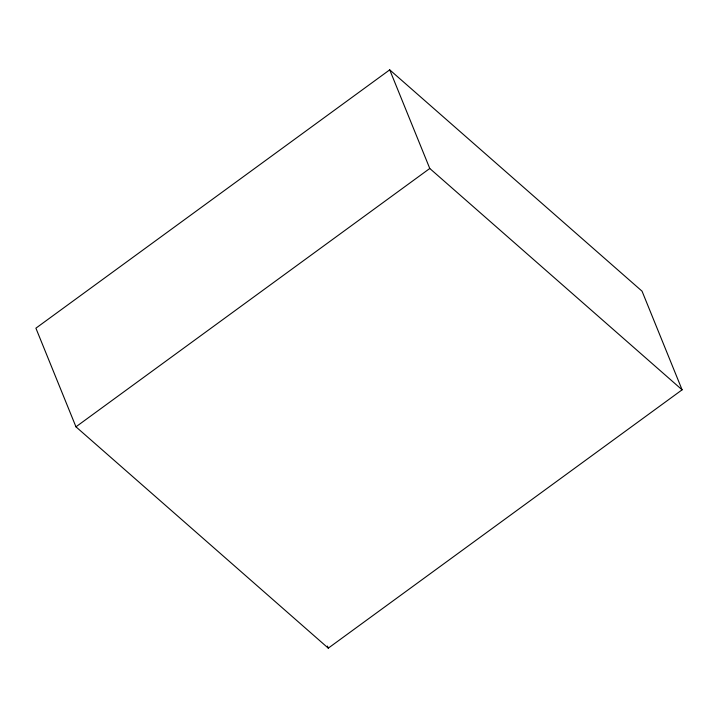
<?xml version="1.0" encoding="UTF-8"?>
<svg xmlns="http://www.w3.org/2000/svg" width="718" height="718" viewBox="0 0 718 718"><rect width="100%" height="100%" fill="white"/><g stroke="black" fill="none" stroke-linecap="round" stroke-linejoin="round"><path stroke-width="1.08" d="M389.721 69.843L35.9 328.18L75.955 426.815L328.279 648.157L682.1 389.82L642.045 291.185L389.721 69.843L429.777 168.479L682.1 389.82M75.955 426.815L429.777 168.479M327.435 646.083L328.279 648.157"/></g></svg>
